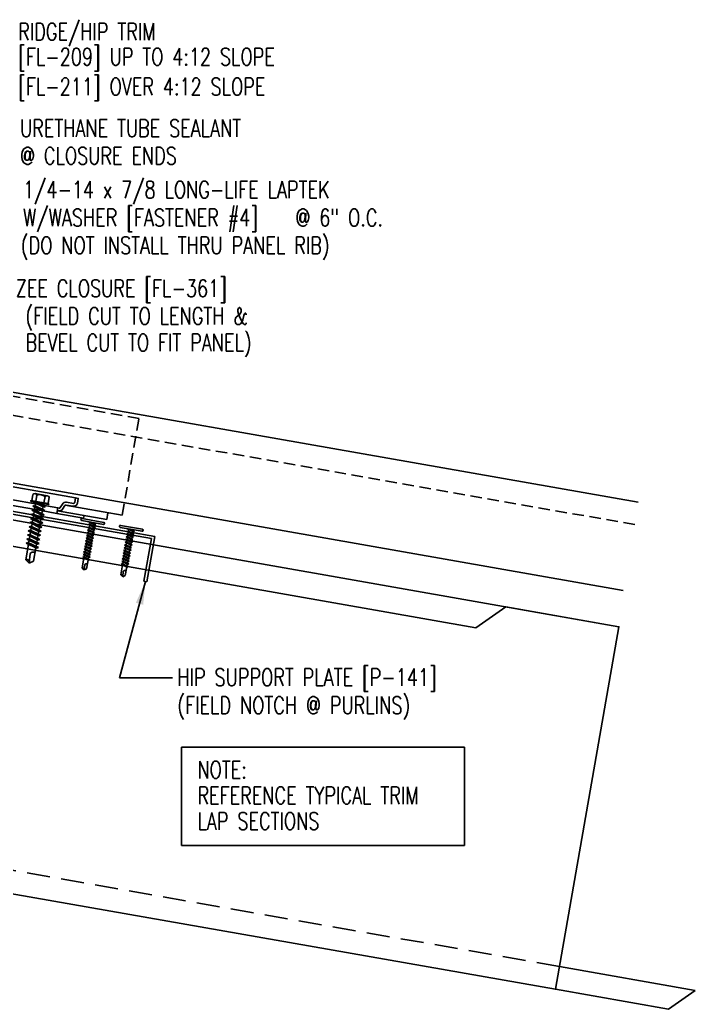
# Model space of a CAD drawing. Header units: inches. Extents: x 0 to 188, y 9 to 98.
# Drawn here: x 30.71 to 45.4, y 10.95 to 32.46 of the extents above; entities that cross this region are included whole.
import ezdxf

# ---------------------------------------------------------------- set-up
doc = ezdxf.new("R2010")
doc.units = ezdxf.units.IN
doc.header["$MEASUREMENT"] = 0
doc.linetypes.add('HIDDEN', pattern=[0.375, 0.25, -0.125])
doc.linetypes.add('HIDDEN2', pattern=[0.1875, 0.125, -0.0625])
for name, color, linetype in [('clip', 5, 'Continuous'), ('FASTENER', 9, 'Continuous'), ('PANEL', 11, 'Continuous'), ('PURLIN', 1, 'Continuous'), ('STLA', 12, 'Continuous'), ('TEXT', 2, 'Continuous')]:
    doc.layers.add(name, color=color, linetype=linetype)
doc.styles.add('TEXT', font='SIMPLEX', dxfattribs={"width": 0.75, "height": 6})
doc.styles.add('TEXT1', font='ROMANS.shx', dxfattribs={"width": 0.75, "height": 0.375})
doc.dimstyles.new('DETAIL$7', dxfattribs={"dimscale": 4, "dimtxt": 6, "dimasz": 0.125, "dimexe": 0.0625, "dimexo": 0.125, "dimgap": 0.0625, "dimtad": 1, "dimdec": 5, "dimzin": 3, "dimdsep": 46, "dimlunit": 4, "dimtxsty": 'TEXT', "dimblk": 'ARCHTICK', "dimcen": 0.0625, "dimclrd": 7, "dimclre": 7, "dimclrt": 2, "dimadec": 0, "dimazin": 0, "dimtfac": 0.666667, "dimtdec": 5, "dimtmove": 0, "dimatfit": 3, "dimfxl": 0, "dimfrac": 2, "dimtolj": 1, "dimtzin": 3, "dimarcsym": 0})

# ---------------------------------------------------------------- blocks, each defined once
blk = doc.blocks.new('FD-F4')
at = {"layer": 'TEXT', "style": 'TEXT1', "width": 0.75}
for s, p in [('1/4-14 x 7/8 LONG-LIFE LAPTEK', (0.0047, -0.0408)), ('W/WASHER [FASTENER #4]', (0.0047, -0.1926))]:
    blk.add_text(s, height=0.09375, dxfattribs=at).set_placement(p)
blk.add_attdef('(QUANTITY)', (1.4847, -0.1926), '', height=0.0938, dxfattribs=at)
at = {"layer": 'TEXT', "style": 'TEXT1', "flags": 1}
for tag, p in [('Color', (0.0624, -0.4349)), ('Calc', (0.0624, -0.4349)), ('Opt1', (0.0624, -0.4349)), ('Opt2', (0.0624, -0.4349)), ('Opt3', (0.0624, -0.4349)), ('Description', (0.0624, -0.4349)), ('Multiple', (0.0624, -0.4349)), ('Part', (0.0624, -0.4349)), ('Spare1', (0.0624, -0.6224)), ('Spare2', (0.0624, -0.6224)), ('Spare3', (0.0624, -0.6224)), ('Spare4', (0.0624, -0.6224)), ('Spare5', (0.0624, -0.6224)), ('Spare6', (0.0624, -0.6224)), ('Spare7', (0.0624, -0.6224)), ('Spare8', (0.0624, -0.6224)), ('Spare9', (0.0624, -0.6224)), ('Spare10', (0.0624, -0.6224))]:
    blk.add_attdef(tag, p, '', height=0.0938, dxfattribs=at)
blk = doc.blocks.new('A$C04AA0F9A')
at = {"layer": 'STLA'}
for p, q in [((-6.138, 4.006), (4.449, 5.873)), ((4.459, 5.814), (-6.066, 3.958)), ((15.049, 3.958), (4.524, 5.814)), ((4.534, 5.873), (15.121, 4.006)), ((-5.964, 3.022), (-6.138, 4.006)), ((-5.903, 3.032), (-6.066, 3.958)), ((14.886, 3.032), (15.049, 3.958)), ((14.947, 3.022), (15.121, 4.006)), ((-5.964, 3.022), (-5.903, 3.032)), ((14.947, 3.022), (14.886, 3.032))]:
    blk.add_line(p, q, dxfattribs=at)
for radius in [0.247, 0.187]:
    blk.add_arc((4.491, 5.63), radius, 80, 100, dxfattribs=at)
blk = doc.blocks.new('A$C30686E82')
for p, q in [((-2.715, 0.761), (3.437, 0.761)), ((-2.715, 0.761), (-2.715, -1.379)), ((3.437, 0.761), (3.437, -1.379)), ((-2.715, -1.379), (3.437, -1.379))]:
    blk.add_line(p, q)
at = {"layer": 'TEXT', "style": 'TEXT1', "width": 0.75}
for s, p in [('NOTE:', (-2.368, 0.081)), ('REFERENCE TYPICAL TRIM', (-2.368, -0.477)), ('LAP SECTIONS', (-2.368, -1.035))]:
    blk.add_text(s, height=0.375, dxfattribs=at).set_placement(p)
blk = doc.blocks.new('_ArchTick')
at = {"color": 0, "linetype": 'ByBlock', "const_width": 0.15}
blk.add_lwpolyline([(-0.5, -0.5), (0.5, 0.5)], dxfattribs=at)
blk = doc.blocks.new('sd3')
at = {"layer": 'FASTENER'}
for p, q in [((-0.24, 0.082), (0.24, 0.082)), ((-0.24, 0.037), (0.24, 0.037)), ((-0.078, 0.008), (0.023, 0.037)), ((-0.058, -0.003), (-0.078, 0.008)), ((-0.058, -0.003), (0.08, 0.036)), ((-0.048, 0.037), (-0.048, 0.017)), ((0.05, 0.027), (0.05, -0.016)), ((-0.078, -0.052), (0.06, -0.013)), ((-0.058, -0.064), (-0.078, -0.052)), ((-0.078, -0.112), (0.06, -0.073)), ((-0.058, -0.124), (-0.078, -0.112)), ((-0.078, -0.172), (0.06, -0.133)), ((-0.058, -0.184), (-0.078, -0.172)), ((-0.078, -0.232), (0.06, -0.193)), ((-0.058, -0.064), (0.08, -0.024)), ((-0.058, -0.124), (0.08, -0.084)), ((-0.058, -0.184), (0.08, -0.144)), ((-0.058, -0.244), (0.08, -0.204)), ((-0.048, -0.001), (-0.048, -0.044)), ((-0.048, -0.061), (-0.048, -0.104)), ((-0.048, -0.121), (-0.048, -0.164)), ((-0.048, -0.181), (-0.048, -0.224)), ((0.05, -0.033), (0.05, -0.076)), ((0.05, -0.093), (0.05, -0.136)), ((0.05, -0.153), (0.05, -0.196)), ((0.05, -0.213), (0.05, -0.256)), ((0.08, -0.024), (0.06, -0.013)), ((0.08, -0.084), (0.06, -0.073)), ((0.08, -0.144), (0.06, -0.133)), ((0.08, -0.204), (0.06, -0.193)), ((-0.058, -0.244), (-0.078, -0.232)), ((-0.078, -0.292), (0.06, -0.253)), ((-0.058, -0.304), (-0.078, -0.292)), ((-0.078, -0.353), (0.06, -0.313)), ((-0.058, -0.364), (-0.078, -0.353)), ((-0.078, -0.413), (0.06, -0.373)), ((-0.058, -0.424), (-0.078, -0.413)), ((-0.058, -0.304), (0.08, -0.264)), ((-0.058, -0.364), (0.08, -0.325)), ((-0.058, -0.424), (0.08, -0.385)), ((-0.048, -0.241), (-0.048, -0.284)), ((-0.048, -0.301), (-0.048, -0.344)), ((-0.048, -0.361), (-0.048, -0.404)), ((-0.048, -0.421), (-0.048, -0.464)), ((0.05, -0.273), (0.05, -0.316)), ((0.05, -0.333), (0.05, -0.376)), ((0.05, -0.393), (0.05, -0.436)), ((0.08, -0.264), (0.06, -0.253)), ((0.08, -0.325), (0.06, -0.313)), ((0.08, -0.385), (0.06, -0.373)), ((-0.078, -0.473), (0.06, -0.433)), ((-0.058, -0.484), (-0.078, -0.473)), ((-0.078, -0.533), (0.06, -0.493)), ((-0.058, -0.544), (-0.078, -0.533)), ((-0.078, -0.593), (0.06, -0.553)), ((-0.058, -0.604), (-0.078, -0.593)), ((-0.078, -0.653), (0.06, -0.614)), ((-0.058, -0.484), (0.08, -0.445)), ((-0.058, -0.544), (0.08, -0.505)), ((-0.058, -0.604), (0.08, -0.565)), ((-0.058, -0.664), (0.08, -0.625)), ((-0.048, -0.481), (-0.048, -0.524)), ((-0.048, -0.541), (-0.048, -0.584)), ((-0.048, -0.601), (-0.048, -0.644)), ((0.05, -0.453), (0.05, -0.496)), ((0.05, -0.513), (0.05, -0.556)), ((0.05, -0.573), (0.05, -0.616)), ((0.05, -0.634), (0.05, -0.676)), ((0.08, -0.445), (0.06, -0.433)), ((0.08, -0.505), (0.06, -0.493)), ((0.08, -0.565), (0.06, -0.553)), ((0.08, -0.625), (0.06, -0.614)), ((-0.058, -0.664), (-0.078, -0.653)), ((-0.078, -0.713), (0.06, -0.674)), ((-0.058, -0.724), (-0.078, -0.713)), ((-0.078, -0.773), (0.06, -0.734)), ((-0.058, -0.785), (-0.078, -0.773)), ((-0.058, -0.724), (0.08, -0.685)), ((-0.058, -0.785), (0.08, -0.745)), ((-0.048, -0.662), (-0.048, -0.704)), ((-0.048, -0.722), (-0.048, -0.765)), ((-0.048, -0.782), (-0.048, -0.977)), ((0.05, -0.694), (0.05, -0.737)), ((0.05, -0.754), (0.05, -0.977)), ((0.08, -0.685), (0.06, -0.674)), ((0.08, -0.745), (0.06, -0.734)), ((0.001, -1.011), (-0.048, -0.977)), ((0, -1.003), (0.009, -0.896)), ((0.001, -1.011), (0.05, -0.977))]:
    blk.add_line(p, q, dxfattribs=at)
for centre, radius, start, end in [((-0.238, 0.06), 0.0227, 94.6639, 265.3361), ((0.238, 0.06), 0.0227, 274.6639, 85.3361), ((-0.025, -0.903), 0.0349, 11.1445, 130.906), ((0.032, -1.003), 0.032, 55.4585, 194.8454)]:
    blk.add_arc(centre, radius, start, end, dxfattribs=at)
blk = doc.blocks.new('A$C612A22A5')
at = {"layer": 'clip'}
for points in [[(-1.376, 0.083), (-1.376, 0.023), (-0.789, 0.023), (-0.789, 0.143), (-0.814, 0.143, -0.303371), (-0.838, 0.159), (-0.873, 0.244, 0.30332), (-0.953, 0.297), (-1.103, 0.297, -0.41421), (-1.129, 0.323), (-1.129, 0.423), (-1.189, 0.423), (-1.189, 0.323, 0.414221), (-1.103, 0.237), (-0.953, 0.237, -0.303367), (-0.929, 0.221), (-0.894, 0.136, 0.30332), (-0.814, 0.083), (-0.789, 0.083), (-1.876, 0.083), (-1.876, 0.227)], [(1.299, 0.083), (1.299, 0.023), (0.711, 0.023), (0.711, 0.143), (0.736, 0.143, 0.303371), (0.76, 0.159), (0.795, 0.244, -0.30332), (0.875, 0.297), (1.025, 0.297, 0.41421), (1.051, 0.323), (1.051, 0.423), (1.111, 0.423), (1.111, 0.323, -0.414221), (1.025, 0.237), (0.875, 0.237, 0.303367), (0.851, 0.221), (0.816, 0.136, -0.30332), (0.736, 0.083), (0.711, 0.083), (1.799, 0.083), (1.799, 0.227)]]:
    blk.add_lwpolyline(points, format="xyb", dxfattribs=at)
for points in [[(1.051, 0.423), (-1.129, 0.423)], [(0.711, 0.143), (-0.789, 0.143)], [(-0.439, 0.023), (-0.789, 0.023)], [(0.361, 0.023), (-0.439, 0.023)], [(0.711, 0.023), (0.361, 0.023)]]:
    blk.add_lwpolyline(points, dxfattribs=at)
blk = doc.blocks.new('sd21')
at = {"layer": 'FASTENER'}
for p, q in [((-0.135, 0.22), (0.135, 0.22)), ((-0.193, 0.055), (0.193, 0.055)), ((-0.193, 0.037), (0.193, 0.037)), ((-0.181, 0.194), (-0.181, 0.055)), ((-0.181, 0.055), (0.181, 0.055)), ((-0.139, -0.016), (0.046, 0.037)), ((-0.104, -0.036), (0.139, 0.033)), ((-0.089, 0.194), (-0.089, 0.055)), ((-0.086, 0.037), (0.086, 0.037)), ((-0.086, 0.037), (-0.086, -0.001)), ((0.086, 0.037), (0.133, 0.037)), ((0.086, 0.018), (0.086, -0.042)), ((0.089, 0.194), (0.089, 0.055)), ((0.139, 0.033), (0.133, 0.037)), ((0.181, 0.194), (0.181, 0.055)), ((-0.104, -0.036), (-0.139, -0.016)), ((-0.139, -0.107), (0.104, -0.038)), ((-0.104, -0.127), (-0.139, -0.107)), ((-0.139, -0.198), (0.104, -0.128)), ((-0.104, -0.218), (-0.139, -0.198)), ((-0.104, -0.127), (0.139, -0.058)), ((-0.104, -0.218), (0.139, -0.149)), ((-0.086, -0.031), (-0.086, -0.092)), ((-0.086, -0.122), (-0.086, -0.183)), ((-0.086, -0.213), (-0.086, -0.274)), ((0.086, -0.073), (0.086, -0.133)), ((0.086, -0.164), (0.086, -0.224)), ((0.139, -0.058), (0.104, -0.038)), ((0.139, -0.149), (0.104, -0.128)), ((-0.139, -0.289), (0.104, -0.219)), ((-0.104, -0.309), (-0.139, -0.289)), ((-0.139, -0.38), (0.104, -0.31)), ((-0.104, -0.4), (-0.139, -0.38)), ((-0.139, -0.47), (0.104, -0.401)), ((-0.104, -0.309), (0.139, -0.239)), ((-0.104, -0.4), (0.139, -0.33)), ((-0.104, -0.491), (0.139, -0.421)), ((-0.086, -0.304), (-0.086, -0.364)), ((-0.086, -0.395), (-0.086, -0.455)), ((0.086, -0.255), (0.086, -0.315)), ((0.086, -0.345), (0.086, -0.406)), ((0.139, -0.239), (0.104, -0.219)), ((0.139, -0.33), (0.104, -0.31)), ((0.139, -0.421), (0.104, -0.401)), ((-0.104, -0.491), (-0.139, -0.47)), ((-0.139, -0.561), (0.104, -0.492)), ((-0.104, -0.581), (-0.139, -0.561)), ((-0.139, -0.652), (0.104, -0.583)), ((-0.104, -0.581), (0.139, -0.512)), ((-0.104, -0.672), (0.139, -0.603)), ((-0.086, -0.486), (-0.086, -0.546)), ((-0.086, -0.577), (-0.086, -0.637)), ((0.086, -0.436), (0.086, -0.497)), ((0.086, -0.527), (0.086, -0.588)), ((0.086, -0.618), (0.086, -0.679)), ((0.139, -0.512), (0.104, -0.492)), ((0.139, -0.603), (0.104, -0.583)), ((-0.104, -0.672), (-0.139, -0.652)), ((-0.139, -0.743), (0.104, -0.674)), ((-0.104, -0.763), (-0.139, -0.743)), ((-0.139, -0.834), (0.104, -0.765)), ((-0.104, -0.854), (-0.139, -0.834)), ((-0.139, -0.925), (0.104, -0.856)), ((-0.104, -0.763), (0.139, -0.694)), ((-0.104, -0.854), (0.139, -0.785)), ((-0.086, -0.667), (-0.086, -0.728)), ((-0.086, -0.758), (-0.086, -0.819)), ((-0.086, -0.849), (-0.086, -0.91)), ((0.086, -0.709), (0.086, -0.77)), ((0.086, -0.8), (0.086, -0.861)), ((0.139, -0.694), (0.104, -0.674)), ((0.139, -0.785), (0.104, -0.765)), ((0.139, -0.876), (0.104, -0.856)), ((-0.104, -0.945), (-0.139, -0.925)), ((-0.104, -0.945), (0.139, -0.876)), ((-0.086, -0.94), (-0.086, -1.232)), ((0.086, -0.891), (0.086, -1.232)), ((0, -1.293), (-0.086, -1.232)), ((-0.002, -1.277), (0.014, -1.091)), ((0, -1.293), (0.086, -1.232))]:
    blk.add_line(p, q, dxfattribs=at)
for centre, radius, start, end in [((-0.135, 0.168), 0.0527, 29.8754, 150.1246), ((0, 0.056), 0.164, 56.9974, 123.0026), ((0.135, 0.168), 0.0527, 29.8754, 150.1246), ((-0.193, 0.046), 0.00894, 90, 270), ((0.193, 0.046), 0.00894, 270, 90), ((-0.046, -1.102), 0.0615, 11.1445, 130.906), ((0.054, -1.278), 0.0563, 55.4585, 194.8454)]:
    blk.add_arc(centre, radius, start, end, dxfattribs=at)

msp = doc.modelspace()

# ---------------------------------------------------------------- linework, layer by layer
at = {"layer": 'clip', "linetype": 'HIDDEN'}
for p, q in [((33.30322, 23.79354), (29.06855, 24.54022)), ((32.93206, 21.68855), (33.30322, 23.79354))]:
    msp.add_line(p, q, dxfattribs=at)
at = {"layer": 'clip'}
msp.add_line((31.69494, 21.90668), (32.93206, 21.68855), dxfattribs=at)
at = {"layer": 'PANEL', "color": 251, "linetype": 'HIDDEN2', "ltscale": 2}
msp.add_line((44.08115, 21.48645), (25.33832, 24.77795), dxfattribs=at)
at = {"layer": 'PANEL'}
msp.add_lwpolyline([(43.83085, 20.05238), (25.0871, 23.35323), (25.42398, 25.26375), (44.15813, 21.97213)], dxfattribs=at)
at = {"layer": 'PURLIN'}
for p, q in [((23.01771, 22.90882), (43.7377, 19.26567)), ((23.01771, 22.3375), (40.62602, 19.24255)), ((23.01771, 14.78684), (42.35472, 11.3878)), ((45.3957, 11.35991), (42.44105, 11.8796))]:
    msp.add_line(p, q, dxfattribs=at)
at = {"layer": 'PURLIN', "linetype": 'HIDDEN', "ltscale": 2}
msp.add_line((42.44134, 11.88122), (23.10434, 15.28027), dxfattribs=at)
at = {"layer": 'PURLIN'}
msp.add_lwpolyline([(40.62406, 19.24118), (41.27535, 19.69794), (43.7377, 19.26567), (42.35443, 11.38617), (44.81678, 10.9539), (45.3957, 11.35991)], dxfattribs=at)

# ---------------------------------------------------------------- block references
for name, p in [('A$C04AA0F9A', (18.52289, 17.2232)), ('A$C30686E82', (36.94085, 15.88932))]:
    msp.add_blockref(name, p)
at = {"layer": 'clip', "color": 54, "xscale": -1, "rotation": 349.9999999999999}
msp.add_blockref('A$C612A22A5', (30.73686, 21.84459), dxfattribs=at)
at = {"layer": 'FASTENER', "xscale": -1}
for name, p, rotation in [('sd21', (31.13656, 21.9207), 350.0000000000001), ('sd3', (32.28509, 21.49589), 350.000000001806), ('sd3', (33.12396, 21.34797), 350.000000001806)]:
    msp.add_blockref(name, p, dxfattribs=dict(at, rotation=rotation))
at = {"layer": 'TEXT', "xscale": 4, "yscale": 4, "zscale": 4}
msp.add_blockref('FD-F4', (30.76302, 28.7431), dxfattribs=at).add_auto_attribs({'(QUANTITY)': '@ 6" O.C.'})

# ---------------------------------------------------------------- texts
at = {"layer": 'TEXT', "style": 'TEXT1', "width": 0.75}
for s, p in [('RIDGE/HIP TRIM', (30.67408, 32.01242)), ('[FL-209] UP TO 4:12 SLOPE', (30.67408, 31.46752)), ('[FL-211] OVER 4:12 SLOPE', (30.67408, 30.8193)), ('URETHANE TUBE SEALANT', (30.71467, 29.91485, 0)), ('@ CLOSURE ENDS', (30.71467, 29.31485, 0)), ('(DO NOT INSTALL THRU PANEL RIB)', (30.73247, 27.36886)), ('  ZEE CLOSURE [FL-361]', (30.23572, 26.43441)), ('(FIELD CUT TO LENGTH &', (30.83351, 25.8334)), ('BEVEL CUT TO FIT PANEL)', (30.83351, 25.25549)), ('HIP SUPPORT PLATE [P-141]', (34.13642, 17.98117)), ('(FIELD NOTCH @ PURLINS)', (34.13642, 17.37403))]:
    msp.add_text(s, height=0.375, dxfattribs=at).set_placement(p)

# ---------------------------------------------------------------- leaders
msp.add_leader([(33.44315, 20.24966), (32.87662, 18.15849), (34.03338, 18.15849)], dimstyle='DETAIL$7')

doc.saveas('drawing.dxf')
